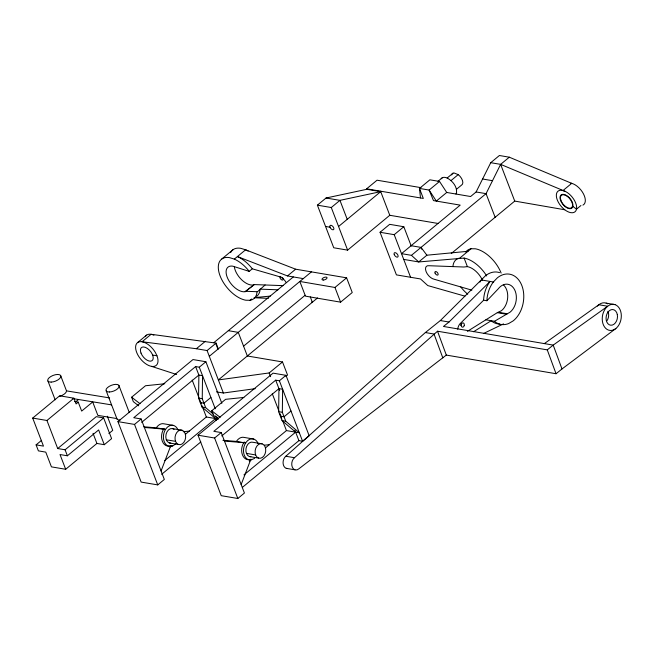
<?xml version="1.0" encoding="UTF-8"?>
<svg xmlns="http://www.w3.org/2000/svg" width="654" height="654" viewBox="0 0 654 654"><rect width="100%" height="100%" fill="white"/><g stroke="black" fill="none" stroke-linecap="round" stroke-linejoin="round"><path stroke-width="0.98" d="M216.286 420.448L215.558 418.56L201.98 407.017L198.554 398.082L198.865 375.061L195.603 366.575L133.743 417.718L141.117 418.969L164.334 479.447L157.737 484.9L141.15 482.088L117.933 421.609L192.987 359.553L205.887 361.744L221.845 403.322M213.212 414.056L205.667 407.646L202.241 398.711L202.552 375.682L198.865 375.061L141.673 422.345M243.967 474.886L295.649 432.155L282.07 420.604L278.645 411.677L278.947 388.648L282.634 389.277L282.332 412.298L285.757 421.233L299.336 432.776L286.436 430.585L265.532 447.867M460.727 325.463L460.906 324.948A2.142 1.529 -80.4 0 0 460.972 323.844M161.072 470.962L170.8 445.636L172.648 445.946L174.553 444.761A10.693 7.644 -80.4 0 0 175.705 443.633M241.162 484.549L250.891 459.222M509.311 157.197L500.629 164.367L486.061 193.658L411.448 255.33L401.507 253.654L460.195 205.127L433.496 200.598L429.114 190.061L419.476 188.426L420.497 197.949L423.318 198.432L419.476 188.426L429.891 179.817L439.529 181.452L446.731 192.464L470.61 196.519L476.104 191.974L490.745 162.691L499.386 155.505L509.311 157.197L571.702 183.341A13.366 7.202 50.4 0 1 583.499 193.927A13.366 7.202 50.4 0 1 582.951 205.111M143.782 426.776L156.38 427.847L156.797 427.127A10.693 7.644 -80.4 0 1 164.391 423.89L173.612 425.452M164.17 428.378L162.838 430.651A10.693 7.644 -80.4 0 0 168.781 446.126L170.8 445.636M222.9 440.289L236.47 441.434L236.887 440.714A10.693 7.644 -80.4 0 1 244.482 437.485L253.695 439.047M244.261 441.965L242.928 444.246A10.693 7.644 -80.4 0 0 248.872 459.713L250.22 459.386M544.349 343.603L598.835 304.748L607.68 306.244L553.202 345.108L443.461 326.46L449.004 322.021L490.067 281.433A25.498 18.222 -80.4 0 0 483.625 299.573L483.649 300.194L460.98 322.798A8.101 5.788 -80.4 0 0 457.71 329.191M483.649 300.194L486.928 300.75L498.152 288.945A15.263 10.905 -80.4 0 1 514.6 289.697A15.263 10.905 -80.4 0 1 510.063 312.187L494.489 321.277L485.865 319.814M287.523 468.517A6.679 4.774 -80.4 0 1 283.149 463.809A6.679 4.774 -80.4 0 1 285.831 456.247L425.362 332.551L440.338 320.558L485.448 275.775A25.498 18.222 -80.4 0 1 499.566 272.628M294.496 457.718L437.526 331.218L547.267 349.874L553.202 345.108L561.99 368.962L556.047 373.728L446.306 355.081L298.649 468.992A6.679 4.774 -80.4 0 1 292.199 466.858A6.679 4.774 -80.4 0 1 294.496 457.718L285.831 456.247M441.197 178.706L442.341 177.725A10.693 5.755 50.4 0 1 447.859 178.387C452.707 181.256 457.081 186.586 456.566 192.497A10.693 5.755 50.4 0 1 455.928 193.993M213.752 342.721L293.327 276.936L303.276 278.62M221.812 258.976L233.061 249.681M32.7 418.07L46.941 420.489L57.707 448.538L96.269 416.655L103.643 417.906L111.605 438.646L104.288 444.695L96.915 443.445L65.678 469.278L51.429 466.866L45.772 452.127L38.398 450.876L36.093 444.867L43.466 446.118L32.7 418.07L59.653 395.784L73.894 398.204L76.093 403.919L78.235 402.145L81.668 411.08L92.696 401.957L97.838 415.355L116.853 418.585L117.025 419.05A6.949 3.098 -21 0 0 120.213 420.04M265.107 284.981L257.006 292.158A25.498 13.734 50.4 0 1 250.139 300.276L245.863 300.227A25.498 13.734 50.4 0 1 220.104 275.939A25.498 13.734 50.4 0 1 229.505 257.619L234.336 259.115L245.585 249.812L295.649 269.195L346.604 277.836L352.244 292.534L340.595 302.156L305.475 296.156L299.834 281.457L334.954 287.466L346.604 277.836M137.634 342.541L146.66 335.077M46.941 420.489L73.894 398.204M75.512 401.973L78.455 399.545M438.074 223.464L389.776 215.28L347.626 250.13L333.744 247.776L317.386 205.16L326.052 198.007L366.812 189.292L380.71 191.647L338.559 226.497M36.093 444.867L41.603 440.314M283.051 285.643L254.283 284.58L245.144 291.7A15.263 8.224 50.4 0 1 227.894 278.817A15.263 8.224 50.4 0 1 232.791 266.17L249.182 271.369L252.272 268.81L278.8 276.487A8.101 4.365 50.4 0 1 286.125 282.422M317.386 205.16L331.284 207.522L339.949 200.361L380.71 191.647M366.812 189.292L366.632 188.818L377.047 180.21L420.939 187.649M245.144 291.7L254.283 284.58M57.707 448.538L65.081 449.789L103.643 417.906M138.705 405.823L133.342 401.679L131.626 397.215L145.515 385.737L164.8 383.751M249.795 300.562L251.684 298.992M205.381 341.274L196.355 348.729L142.082 341.756L151.107 334.292L216.09 343.113L218.297 348.868L209.296 356.307M65.678 469.278L60.013 454.538L67.387 455.789L98.631 429.956L104.288 444.695M252.272 268.81L251.913 268.295A25.498 13.734 50.4 0 0 237.427 256.556L287.49 275.939L295.649 269.195M196.355 348.729L207.089 350.552L216.09 343.113M108.875 433.561L112.741 430.365L107.313 416.222M311.435 271.868L218.297 348.868M195.603 366.575L199.29 367.196L205.887 361.744M117.933 421.609L134.52 424.421L141.117 418.969M438 181.313L442.341 177.725M439.529 181.452L429.114 190.061L436.316 201.08L446.731 192.464M464.896 296.139L427.79 285.577L420.522 278.956L396.422 274.884L380.056 232.268L389.661 224.33L403.812 226.734L411.194 245.937M243.574 346.154L305.148 295.265M447.164 178.019L452.952 173.236M450.99 180.602L458.217 174.626L454.031 172.967A7.366 3.965 50.4 0 0 451.726 174.937M317.533 297.954L218.346 379.933L269.162 372.943L282.512 361.956L287.539 375.044L285.97 376.336M380.056 232.268L394.215 234.672L403.812 226.734M456.467 189.3L461.528 185.115A7.366 3.965 50.4 0 0 458.217 174.626M210.899 397.436L203.958 403.175L200.271 402.553M218.027 418.822L213.433 415.274L211.716 410.802L225.597 399.324L243.868 397.444M170.015 447.042L171.561 445.758M185.442 434.281L206.345 416.999L218.33 419.034M164.661 460.645L215.558 418.56M285.978 375.331L279.381 380.791L275.694 380.162L213.833 431.313L221.207 432.564L244.416 493.042L237.827 498.495L221.232 495.675L198.023 435.196L273.07 373.148L285.978 375.331L309.195 435.809L302.598 441.262L298.911 440.641L242.528 487.255M161.652 474.314L200.811 441.941M467.994 251.291L426.874 255.207L418.715 261.952L403.714 259.401M198.023 435.196L214.61 438.016L221.207 432.564M221.763 435.932L278.947 388.648M451.268 253.539L514.739 201.089L564.721 209.754M501.119 273.078A25.498 13.734 50.4 0 0 475.36 248.79L471.084 248.741L459.836 258.036A25.498 13.734 50.4 0 0 452.969 266.153L452.993 266.611M290.989 411.023L284.049 416.77L280.362 416.14M249.329 461.266L251.651 459.353M580.932 205.519L576.501 209.19L572.896 206.419M561.99 368.962L615.872 328.504M467.389 331.357L497.318 312.661L501.43 310.724A15.263 10.905 -80.4 0 0 503.547 284.981M473.57 331.742L491.211 320.722L491.555 321.081A25.498 18.222 -80.4 0 0 499.599 324.073M254.643 458.356L250.711 460.032A10.693 7.644 -80.4 0 1 244.776 444.556L246.108 442.276A10.693 7.644 -80.4 0 1 258.158 443.682M483.412 333.556L503.539 323.877M59.432 396.316L60.103 396.152A6.949 3.098 -21 0 0 66.487 390.871L109.651 397.918M172.648 445.946L170.62 446.437A10.693 7.644 -80.4 0 1 164.685 430.961L166.018 428.689A10.693 7.644 -80.4 0 1 178.068 430.087M216.425 391.844L223.374 393.021L255.264 388.656M183.21 431.722L189.3 431.092M264.314 445.202L269.391 444.679M254.234 297.619L270.274 296.099M486.682 275.972A25.498 13.734 50.4 0 0 464.111 258.085L418.715 261.952L411.448 255.33M482.472 280.345A15.263 8.224 50.4 0 0 467.397 266.636L463.858 267.012L429.065 265.728A8.101 4.365 50.4 0 0 426.081 271.549A8.101 4.365 50.4 0 0 434.264 279.266L471.877 290.155M278.015 289.804L260.071 289.142L260.096 289.599A25.498 13.734 50.4 0 1 256.654 296.311M246.166 291.3L256.981 291.7M254.234 297.758L268.344 298.363M144.37 427.454L163.753 429.098M224.461 441.049L243.844 442.684M570.958 183.259L571.702 183.341L563.02 190.518L560.666 190.232A13.366 7.202 50.4 0 0 560.658 205.732A13.366 7.202 50.4 0 0 576.305 209.877A13.366 7.202 50.4 0 0 565.612 191.548L500.629 164.367L490.745 162.691M311.615 302.132L312.342 302.246L310.29 296.883M411.104 245.716L421.045 247.392L426.874 255.207M482.587 179.008L492.511 180.692M476.104 191.974L486.061 193.658L495.135 217.292M366.632 188.818L420.497 197.949M326.052 198.007L339.949 200.361L347.225 219.335M325.561 226.464L330.025 227.224A2.673 1.439 50.4 0 0 333.532 229.628A2.673 1.439 50.4 0 0 332.044 225.761A2.673 1.439 50.4 0 0 330.025 227.224M493.713 282.054L481.401 279.961A25.498 18.222 -80.4 0 0 479.905 282.144M606.135 303.121L614.981 304.617A13.194 9.426 -80.4 0 1 617.965 326.338A13.194 9.426 -80.4 0 1 602.383 321.171A13.194 9.426 -80.4 0 1 614.981 304.617M498.691 312.359L507.406 313.765M497.318 312.661L505.943 314.124M440.338 320.558L449.004 322.021M425.362 332.551L434.027 334.022L442.815 357.877M228.32 330.671L238.277 332.363L247.343 355.989L282.512 361.956M152.627 355.048L156.968 355.784L155.399 352.539A14.731 7.938 50.4 0 0 136.653 343.53A14.731 7.938 50.4 0 0 146.798 364.491A14.731 7.938 50.4 0 0 156.968 355.784M198.554 398.082L202.241 398.711M278.645 411.677L282.332 412.298M201.98 407.017L205.667 407.646M282.07 420.604L285.757 421.233M72.447 398.523L111.605 404.891M74.442 401.499L78.235 402.145M172.836 428.681L182.049 430.242A7.366 5.265 -80.4 0 1 183.864 442.317A7.366 5.265 -80.4 0 1 175.108 439.619A7.366 5.265 -80.4 0 1 182.049 430.242M262.14 443.837A7.366 5.265 -80.4 0 0 255.199 453.214A7.366 5.265 -80.4 0 0 263.946 455.903A7.366 5.265 -80.4 0 0 262.14 443.837L252.926 442.276A7.366 5.265 -80.4 0 0 245.978 448.816A7.366 5.265 -80.4 0 0 250.866 456.729M156.38 427.847L165.593 429.408M236.47 441.434L245.683 442.995M166.345 439.79L175.558 441.352M246.427 453.377L255.649 454.939M169.411 442.979L178.632 444.54M249.501 456.574L258.714 458.135M286.288 468.346L294.946 469.817M287.49 275.939L293.327 276.936M151.532 366.371L176.645 374.505M562.285 190.428L565.612 191.548M211.716 410.802L220.136 417.309M131.626 397.215L140.054 403.714M215.477 415.985L217.741 417.906M494.489 321.277L494.833 321.645A25.498 18.222 -80.4 0 0 508.657 323.55L513.243 320.828A25.498 18.222 -80.4 0 0 521.998 285.945A25.498 18.222 -80.4 0 0 497.392 277.803L493.345 281.988A25.498 18.222 -80.4 0 0 486.911 300.129L486.928 300.75M460.792 286.942L461.152 287.458A25.498 13.734 50.4 0 0 467.716 294.186M249.182 271.369L248.822 270.854A25.498 13.734 50.4 0 0 234.336 259.115M514.739 201.089L500.629 164.367M269.162 372.943L270.609 376.696M464.111 258.085L467.397 266.636M421.045 247.392L421.748 249.207M380.53 191.172L389.776 215.28M394.215 234.672L410.581 277.28M331.284 207.522L347.626 250.13M334.954 287.466L340.595 302.156M279.381 380.791L302.598 441.262M275.694 380.162L279.675 390.536M294.921 430.258L298.911 440.641M272.277 393.708L278.808 410.728M279.904 413.565L281.719 418.298M282.438 420.187L286.436 430.585M215.738 343.399L217.946 349.154M207.089 350.552L223.374 393.021M199.29 367.196L215.256 408.783M214.61 438.016L237.827 498.495M192.186 380.113L201.26 403.755M201.988 405.652L206.345 416.999M134.52 424.421L157.737 484.9M118.865 385.353L129.271 412.461M106.259 391.002L117.025 419.05M93.031 433.316L96.915 443.445M60.585 375.461L66.332 390.422M47.979 381.11L55.157 399.807M65.081 449.789L67.387 455.789M547.267 349.874L556.047 373.728M437.526 331.218L446.306 355.081M607.909 311.296L608.449 312.955A7.905 5.649 -80.4 0 1 607.01 320.73M145.302 336.679A14.731 7.938 50.4 0 1 153.894 335.159M597.396 306.113A13.194 9.426 -80.4 0 1 607.648 303.832M230.715 252.444A25.498 13.734 50.4 0 1 240.754 248.316L245.585 249.812A25.498 13.734 50.4 0 1 248.111 251.079M253.262 284.981A15.263 8.224 50.4 0 1 234.377 267.175M465.795 252.109A25.498 13.734 50.4 0 1 471.084 248.741M282.503 277.59A2.142 1.153 50.4 0 1 282.716 280.035A2.142 1.153 50.4 0 1 280.239 278.334A2.142 1.153 50.4 0 1 280.885 276.487M170.776 443.142A7.366 5.265 -80.4 0 1 166.075 434.272A7.366 5.265 -80.4 0 1 174.087 429.326M464.226 325.504L464.046 326.027A2.142 1.529 -80.4 0 1 462.64 327.147L462.247 327.09A2.142 1.529 -80.4 0 1 461.307 324.539A2.142 1.529 -80.4 0 1 463.285 322.953A2.142 1.529 -80.4 0 1 464.226 325.504M617.294 314.451L616.714 312.669A7.905 5.649 -80.4 0 0 609.544 310.536A7.905 5.649 -80.4 0 0 606.258 320.297L606.838 322.087A7.905 5.649 -80.4 0 0 614.008 324.221A7.905 5.649 -80.4 0 0 617.294 314.451M51.159 382.099A6.949 3.098 -21 0 0 60.863 376.222A6.949 3.098 -21 0 0 50.824 376.532A6.949 3.098 -21 0 0 51.159 382.099M109.447 391.991A6.949 3.098 -21 0 0 119.142 386.113A6.949 3.098 -21 0 0 109.104 386.424A6.949 3.098 -21 0 0 109.447 391.991M140.994 353.078A8.437 4.545 50.4 0 0 152.063 360.665A8.437 4.545 50.4 0 0 147.371 348.451A8.437 4.545 50.4 0 0 140.994 353.078M323.321 280.035A2.673 1.194 -21 0 0 327.057 277.778A2.673 1.194 -21 0 0 323.19 277.893A2.673 1.194 -21 0 0 323.321 280.035M560.756 199.985A8.02 4.316 50.4 0 0 571.163 207.972A8.02 4.316 50.4 0 0 567.558 196.552A8.02 4.316 50.4 0 0 560.756 199.985M394.248 254.594A2.673 1.439 50.4 0 0 397.755 256.997A2.673 1.439 50.4 0 0 396.275 253.131A2.673 1.439 50.4 0 0 394.248 254.594M560.38 199.887A8.551 4.611 50.4 0 0 571.473 208.405A8.551 4.611 50.4 0 0 567.623 196.225A8.551 4.611 50.4 0 0 560.38 199.887M435.057 273.07A2.142 1.153 50.4 0 0 437.861 274.999A2.142 1.153 50.4 0 0 436.676 271.901A2.142 1.153 50.4 0 0 435.057 273.07"/></g></svg>
